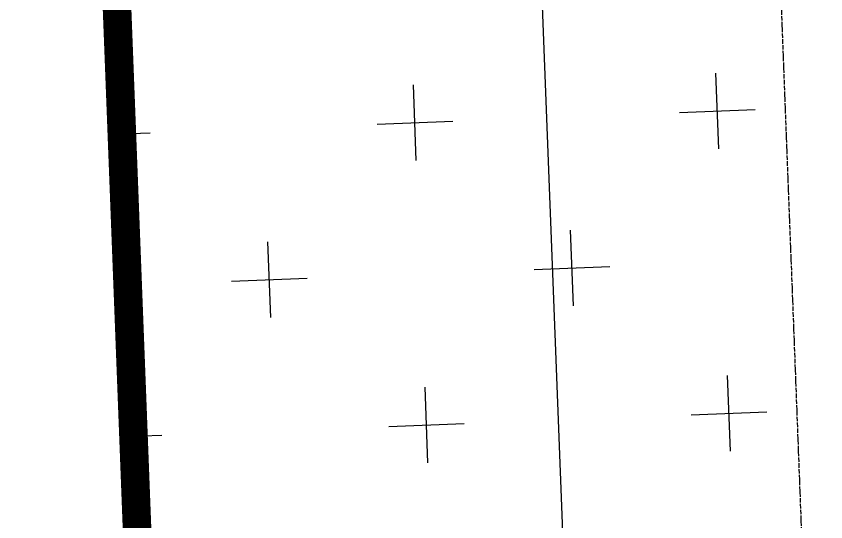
# Model space of a CAD drawing. Extents: x 60102 to 11003895, y 103457 to 3214550.
# Drawn here: x 10953721 to 10962213, y 2885549 to 2890856 of the extents above; entities that cross this region are included whole.
import ezdxf

# ---------------------------------------------------------------- set-up
doc = ezdxf.new("R2010")
doc.units = 0
doc.header["$LTSCALE"] = 10
doc.linetypes.add('ACAD_ISO04W100', pattern=[30.5, 24, -3, 0.5, -3])
doc.linetypes.add('CENTER', pattern=[50.8, 31.75, -6.35, 6.35, -6.35])
for name, color, linetype in [('0-围墙', 5, 'FENCELINE2'), ('0-新建道路', 4, 'CONTINUOUS'), ('0-用地红线', 1, 'CENTER'), ('0-绿化', 3, 'CONTINUOUS')]:
    doc.layers.add(name, color=color, linetype=linetype)
doc.linetypes.add('FENCELINE2', pattern='A,0.25,-0.1,[132,ltypeshp.shx,S=0.1,R=0,X=-0.1,Y=0],-0.1,1', length=1.45)

msp = doc.modelspace()

# ---------------------------------------------------------------- linework, layer by layer
at = {"layer": '0-围墙', "color": 0, "ltscale": 0.2}
msp.add_line((10964354.747, 2757891.408), (10958529.133, 2909536.416), dxfattribs=at)
at = {"layer": '0-新建道路', "color": 0, "linetype": 'Continuous', "const_width": 300}
msp.add_lwpolyline([(10958024.726, 2806449.367), (10954353.566, 2902012.364)], dxfattribs=at)
at = {"layer": '0-用地红线', "color": 0, "linetype": 'ACAD_ISO04W100', "ltscale": 0.2}
msp.add_line((10953721.335, 3099811.788), (10966910.707, 2756482.724), dxfattribs=at)
at = {"layer": '0-绿化', "color": 0}
for p, q in [((10961090.617, 2889463.625), (10961060.147, 2890256.79)), ((10957917.957, 2889341.744), (10957887.487, 2890134.909)), ((10960678.799, 2889844.972), (10961471.964, 2889875.442)), ((10957506.14, 2889723.091), (10958299.305, 2889753.561)), ((10954922.209, 2889623.826), (10955126.645, 2889631.68)), ((10959565.228, 2887816.354), (10959534.758, 2888609.519)), ((10956392.568, 2887694.473), (10956362.098, 2888487.638)), ((10959153.41, 2888197.702), (10959946.575, 2888228.172)), ((10955980.75, 2888075.82), (10956773.915, 2888106.291)), ((10961212.498, 2886290.965), (10961182.028, 2887084.13)), ((10958039.839, 2886169.084), (10958009.368, 2886962.249)), ((10960800.681, 2886672.312), (10961593.846, 2886702.783)), ((10957628.021, 2886550.431), (10958421.186, 2886580.901)), ((10955044.09, 2886451.166), (10955248.526, 2886459.02))]:
    msp.add_line(p, q, dxfattribs=at)

doc.saveas('drawing.dxf')
